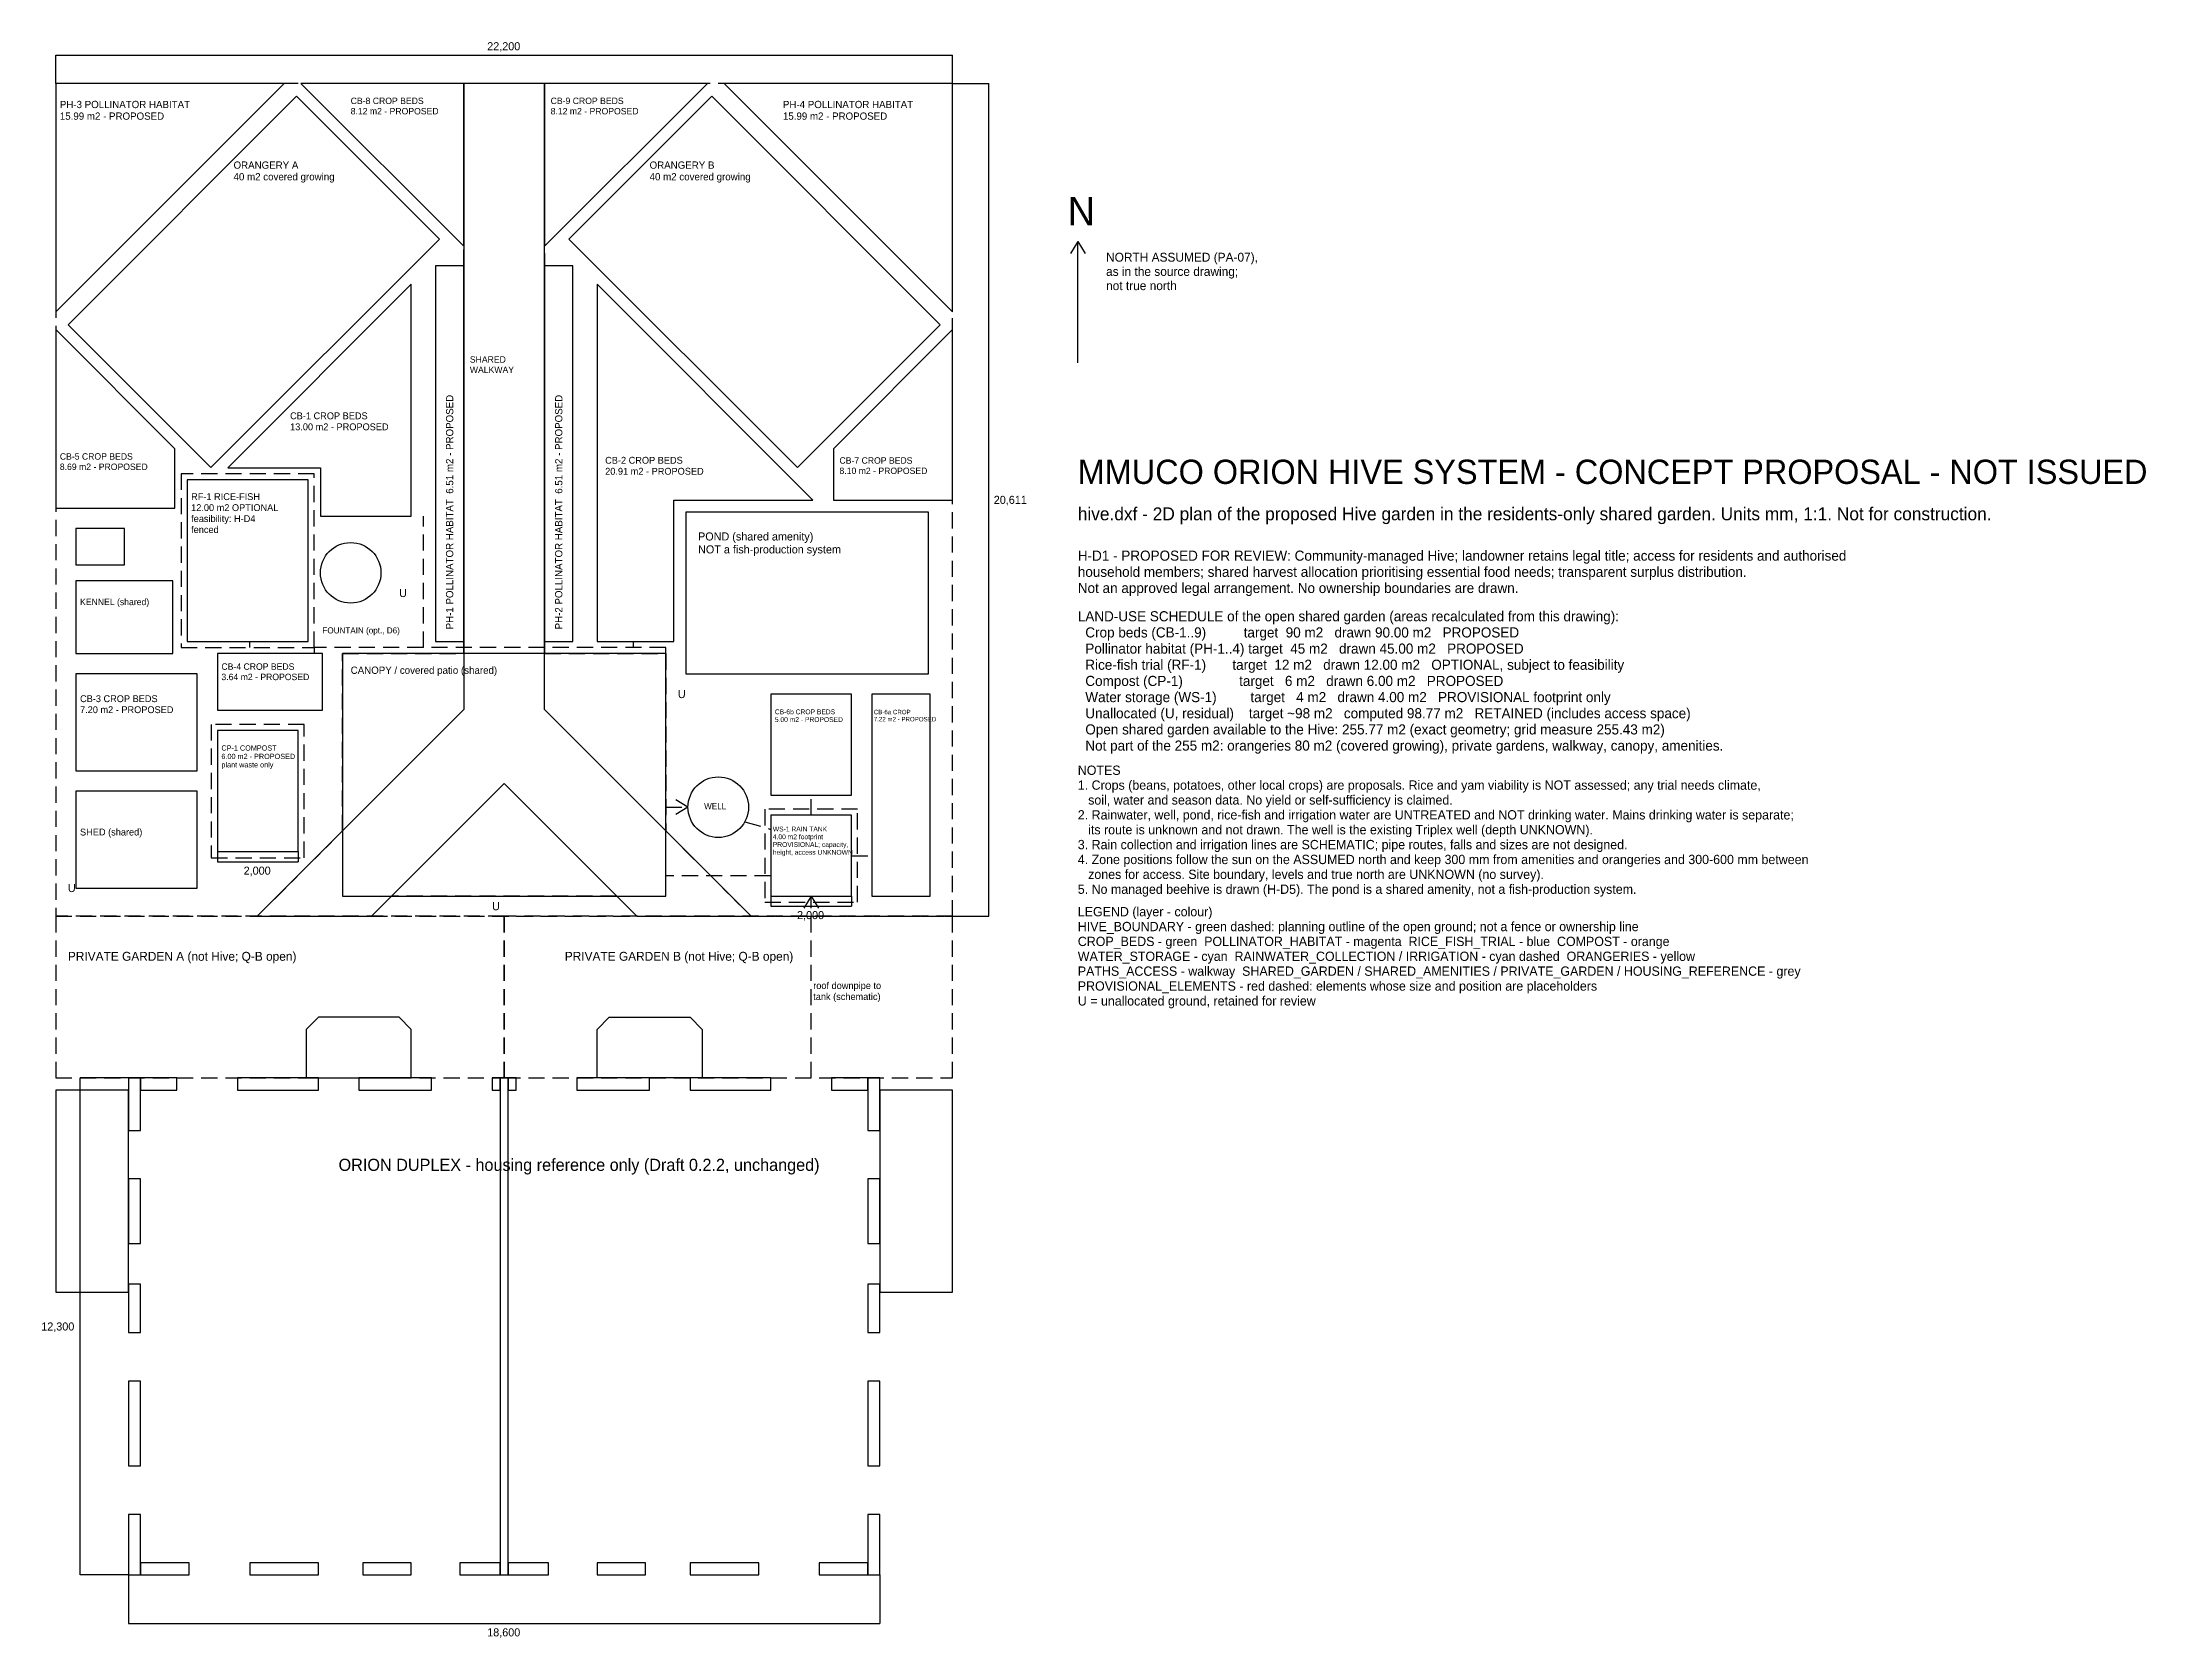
# Model space of a CAD drawing. Header units: millimetres. Extents: x -2140 to 49942, y -1557 to 37934.
import ezdxf

# ---------------------------------------------------------------- set-up
doc = ezdxf.new("R2010")
doc.units = ezdxf.units.MM
doc.linetypes.add('DASHED', pattern=[600, 400, -200])
for name, color, linetype in [('COMPOST', 30, 'CONTINUOUS'), ('CROP_BEDS', 3, 'CONTINUOUS'), ('DIMENSIONS', 7, 'CONTINUOUS'), ('HIVE_BOUNDARY', 3, 'DASHED'), ('HOUSING_REFERENCE', 8, 'CONTINUOUS'), ('IRRIGATION', 4, 'DASHED'), ('ORANGERIES', 2, 'CONTINUOUS'), ('PATHS_ACCESS', 9, 'CONTINUOUS'), ('POLLINATOR_HABITAT', 6, 'CONTINUOUS'), ('PRIVATE_GARDEN', 8, 'DASHED'), ('PROVISIONAL_ELEMENTS', 1, 'DASHED'), ('RAINWATER_COLLECTION', 4, 'DASHED'), ('RICE_FISH_TRIAL', 5, 'CONTINUOUS'), ('SHARED_AMENITIES', 8, 'CONTINUOUS'), ('SHARED_GARDEN', 8, 'DASHED'), ('TEXT_LABELS', 7, 'CONTINUOUS'), ('WATER_STORAGE', 4, 'CONTINUOUS')]:
    doc.layers.add(name, color=color, linetype=linetype)

msp = doc.modelspace()

# ---------------------------------------------------------------- linework, layer by layer
at = {"layer": 'COMPOST'}
msp.add_lwpolyline([(2200, 17900), (4200, 17900), (4200, 20900), (2200, 20900)], close=True, dxfattribs=at)
at = {"layer": 'CROP_BEDS'}
for points in [[(8300, 32880.264), (8300, 36910.811), (4269.453, 36910.811)], [(14330.547, 36910.811), (10300, 36910.811), (10300, 32880.264)], [(4750, 26200), (7000, 26200), (7000, 31939.736), (2460.264, 27400), (4750, 27400)], [(11600, 23100), (13500, 23100), (13500, 26600), (16939.736, 26600), (11600, 31939.736)], [(-1800, 26400), (1150, 26400), (1150, 27869.736), (-1800, 30819.736)], [(20400, 30819.736), (17450, 27869.736), (17450, 26600), (20400, 26600)], [(2200, 21400), (4800, 21400), (4800, 22800), (2200, 22800)], [(-1300, 19900), (1700, 19900), (1700, 22300), (-1300, 22300)], [(15900, 19300), (17900, 19300), (17900, 21800), (15900, 21800)], [(18400, 16800), (19843.952, 16800), (19843.952, 21800), (18400, 21800)]]:
    msp.add_lwpolyline(points, close=True, dxfattribs=at)
at = {"layer": 'DIMENSIONS'}
for p, q in [((-1800, 36910.811), (-1800, 37610.811)), ((-1800, 37610.811), (20400, 37610.811)), ((20400, 36910.811), (20400, 37610.811)), ((20400, 36910.811), (21300, 36910.811)), ((21300, 16300), (21300, 36910.811)), ((2200, 17900), (2200, 17650)), ((4200, 17900), (4200, 17650)), ((2200, 17650), (4200, 17650)), ((15900, 16800), (15900, 16550)), ((17900, 16800), (17900, 16550)), ((15900, 16550), (17900, 16550)), ((20400, 16300), (21300, 16300)), ((0, 12300), (-1200, 12300)), ((-1200, 0), (-1200, 12300)), ((0, 0), (-1200, 0)), ((0, 0), (0, -1200)), ((18600, 0), (18600, -1200)), ((0, -1200), (18600, -1200))]:
    msp.add_line(p, q, dxfattribs=at)
at = {"layer": 'HIVE_BOUNDARY'}
for points in [[(-1800, 16300), (3185.786, 16300), (5300, 18414.214), (5300, 22800), (8300, 22800), (8300, 36910.811), (-1800, 36910.811)], [(20400, 36910.811), (10300, 36910.811), (10300, 22800), (13300, 22800), (13300, 18414.214), (15414.214, 16300), (20400, 16300)], [(6014.214, 16300), (12585.786, 16300), (12085.786, 16800), (6514.214, 16800)]]:
    msp.add_lwpolyline(points, close=True, dxfattribs=at)
at = {"layer": 'HOUSING_REFERENCE'}
for points in [[(4400, 12300), (7000, 12300), (7000, 13500), (6700, 13800), (4700, 13800), (4400, 13500)], [(14200, 12300), (11600, 12300), (11600, 13500), (11900, 13800), (13900, 13800), (14200, 13500)], [(-1800, 7000), (0, 7000), (0, 12000), (-1800, 12000)], [(0, 11000), (300, 11000), (300, 12300), (0, 12300)], [(300, 12000), (1200, 12000), (1200, 12300), (300, 12300)], [(2700, 12000), (4700, 12000), (4700, 12300), (2700, 12300)], [(5700, 12000), (7500, 12000), (7500, 12300), (5700, 12300)], [(9000, 12000), (9200, 12000), (9200, 12300), (9000, 12300)], [(9200, 0), (9400, 0), (9400, 12300), (9200, 12300)], [(9400, 12000), (9600, 12000), (9600, 12300), (9400, 12300)], [(11100, 12000), (12900, 12000), (12900, 12300), (11100, 12300)], [(13900, 12000), (15900, 12000), (15900, 12300), (13900, 12300)], [(17400, 12000), (18300, 12000), (18300, 12300), (17400, 12300)], [(18300, 11000), (18600, 11000), (18600, 12300), (18300, 12300)], [(18600, 7000), (20400, 7000), (20400, 12000), (18600, 12000)], [(0, 8200), (300, 8200), (300, 9800), (0, 9800)], [(18300, 8200), (18600, 8200), (18600, 9800), (18300, 9800)], [(0, 6000), (300, 6000), (300, 7200), (0, 7200)], [(18300, 6000), (18600, 6000), (18600, 7200), (18300, 7200)], [(0, 2700), (300, 2700), (300, 4800), (0, 4800)], [(18300, 2700), (18600, 2700), (18600, 4800), (18300, 4800)], [(0, 0), (300, 0), (300, 1500), (0, 1500)], [(18300, 0), (18600, 0), (18600, 1500), (18300, 1500)], [(300, 0), (1500, 0), (1500, 300), (300, 300)], [(3000, 0), (4700, 0), (4700, 300), (3000, 300)], [(5800, 0), (7000, 0), (7000, 300), (5800, 300)], [(8200, 0), (9200, 0), (9200, 300), (8200, 300)], [(9400, 0), (10400, 0), (10400, 300), (9400, 300)], [(11600, 0), (12800, 0), (12800, 300), (11600, 300)], [(13900, 0), (15600, 0), (15600, 300), (13900, 300)], [(17100, 0), (18300, 0), (18300, 300), (17100, 300)]]:
    msp.add_lwpolyline(points, close=True, dxfattribs=at)
at = {"layer": 'IRRIGATION'}
for p, q in [((7300, 22950), (7300, 26200)), ((3000, 22950), (3000, 23100)), ((13300, 22950), (4600, 22950)), ((4600, 22950), (4600, 22800)), ((12500, 22950), (12500, 23100)), ((13300, 17300), (13300, 22950)), ((16900, 18800), (16900, 19300)), ((17900, 17800), (18400, 17800)), ((15900, 17300), (13300, 17300))]:
    msp.add_line(p, q, dxfattribs=at)
at = {"layer": 'ORANGERIES'}
for points in [[(4160.66, 36596.194), (-1496.194, 30939.34), (2039.34, 27403.806), (7696.194, 33060.66)], [(20096.194, 30939.34), (14439.34, 36596.194), (10903.806, 33060.66), (16560.66, 27403.806)]]:
    msp.add_lwpolyline(points, close=True, dxfattribs=at)
at = {"layer": 'PATHS_ACCESS'}
msp.add_lwpolyline([(3185.786, 16300), (6014.214, 16300), (9300, 19585.786), (12585.786, 16300), (15414.214, 16300), (10300, 21414.214), (10300, 36910.811), (8300, 36910.811), (8300, 21414.214)], close=True, dxfattribs=at)
at = {"layer": 'POLLINATOR_HABITAT'}
for points in [[(-1800, 36910.811), (-1800, 31255.725), (3855.086, 36910.811)], [(14744.914, 36910.811), (20400, 31255.725), (20400, 36910.811)], [(7600, 23100), (8300, 23100), (8300, 32400), (7600, 32400)], [(11000, 32400), (10300, 32400), (10300, 23100), (11000, 23100)]]:
    msp.add_lwpolyline(points, close=True, dxfattribs=at)
at = {"layer": 'PRIVATE_GARDEN'}
for points in [[(-1800, 12300), (9300, 12300), (9300, 16300), (-1800, 16300)], [(9300, 12300), (20400, 12300), (20400, 16300), (9300, 16300)]]:
    msp.add_lwpolyline(points, close=True, dxfattribs=at)
at = {"layer": 'PROVISIONAL_ELEMENTS'}
for points in [[(1300, 22950), (4600, 22950), (4600, 27250), (1300, 27250)], [(2050, 17750), (4350, 17750), (4350, 21050), (2050, 21050)], [(15750, 16650), (18050, 16650), (18050, 18950), (15750, 18950)]]:
    msp.add_lwpolyline(points, close=True, dxfattribs=at)
at = {"layer": 'RAINWATER_COLLECTION'}
for p, q in [((13300, 19000), (13850, 19000)), ((13850, 19000), (13550.089, 19180.425)), ((13850, 19000), (13550.089, 18819.575)), ((15258.187, 18640.431), (15900, 18450)), ((16900, 16800), (16719.575, 16500.089)), ((16900, 12300), (16900, 16800)), ((16900, 16800), (17080.425, 16500.089))]:
    msp.add_line(p, q, dxfattribs=at)
at = {"layer": 'RICE_FISH_TRIAL'}
msp.add_lwpolyline([(1450, 23100), (4450, 23100), (4450, 27100), (1450, 27100)], close=True, dxfattribs=at)
at = {"layer": 'SHARED_AMENITIES'}
for points in [[(13800, 22300), (19800, 22300), (19800, 26300), (13800, 26300)], [(-1300, 25000), (-100, 25000), (-100, 25900), (-1300, 25900)], [(-1300, 22800), (1100, 22800), (1100, 24600), (-1300, 24600)], [(5300, 16800), (13300, 16800), (13300, 22800), (5300, 22800)], [(-1300, 17000), (1700, 17000), (1700, 19400), (-1300, 19400)]]:
    msp.add_lwpolyline(points, close=True, dxfattribs=at)
msp.add_circle((5500, 24800), 750, dxfattribs=at)
at = {"layer": 'SHARED_GARDEN'}
msp.add_lwpolyline([(-1800, 16300), (20400, 16300), (20400, 36910.811), (-1800, 36910.811)], close=True, dxfattribs=at)
at = {"layer": 'TEXT_LABELS'}
for p, q in [((23500, 33000), (23319.575, 32700.089)), ((23500, 30000), (23500, 33000)), ((23500, 33000), (23680.425, 32700.089))]:
    msp.add_line(p, q, dxfattribs=at)
at = {"layer": 'WATER_STORAGE'}
msp.add_lwpolyline([(15900, 16800), (17900, 16800), (17900, 18800), (15900, 18800)], close=True, dxfattribs=at)
msp.add_circle((14600, 19000), 750, dxfattribs=at)

# ---------------------------------------------------------------- texts
at = {"layer": 'DIMENSIONS'}
for s, p in [('22,200', (8880, 37730.811)), ('20,611', (21420, 26505.406)), ('2,000', (2850, 17330)), ('2,000', (16550, 16230)), ('12,300', (-2160, 6050)), ('18,600', (8880, -1520))]:
    msp.add_text(s, height=200, dxfattribs=at).set_placement(p)
at = {"layer": 'RAINWATER_COLLECTION'}
for s, p in [('roof downpipe to', (16950, 14500)), ('tank (schematic)', (16950, 14228))]:
    msp.add_text(s, height=170, dxfattribs=at).set_placement(p)
at = {"layer": 'TEXT_LABELS'}
for s, height, p in [('PH-3 POLLINATOR HABITAT', 180, (-1700, 36300)), ('CB-8 CROP BEDS', 160, (5500, 36400)), ('CB-9 CROP BEDS', 160, (10450, 36400)), ('PH-4 POLLINATOR HABITAT', 180, (16200, 36300)), ('15.99 m2 - PROPOSED', 180, (-1700, 36012)), ('8.12 m2 - PROPOSED', 160, (5500, 36144)), ('8.12 m2 - PROPOSED', 160, (10450, 36144)), ('15.99 m2 - PROPOSED', 180, (16200, 36012)), ('ORANGERY A', 180, (2600, 34800)), ('ORANGERY B', 180, (12900, 34800)), ('40 m2 covered growing', 180, (2600, 34512)), ('40 m2 covered growing', 180, (12900, 34512)), ('N', 700, (23250, 33400)), ('as in the source drawing;', 220, (24200, 32148)), ('NORTH ASSUMED (PA-07),', 220, (24200, 32500)), ('not true north', 220, (24200, 31796)), ('WALKWAY', 160, (8450, 29744)), ('SHARED', 160, (8450, 30000)), ('CB-1 CROP BEDS', 170, (4000, 28600)), ('13.00 m2 - PROPOSED', 170, (4000, 28328)), ('CB-5 CROP BEDS', 160, (-1700, 27600)), ('CB-2 CROP BEDS', 170, (11800, 27500)), ('CB-7 CROP BEDS', 160, (17600, 27500)), ('MMUCO ORION HIVE SYSTEM - CONCEPT PROPOSAL - NOT ISSUED', 600, (23500, 27000)), ('8.69 m2 - PROPOSED', 160, (-1700, 27344)), ('20.91 m2 - PROPOSED', 170, (11800, 27228)), ('8.10 m2 - PROPOSED', 160, (17600, 27244)), ('RF-1 RICE-FISH', 170, (1550, 26600)), ('feasibility: H-D4', 170, (1550, 26056)), ('12.00 m2 OPTIONAL', 170, (1550, 26328)), ('hive.dxf - 2D plan of the proposed Hive garden in the residents-only shared garden. Units mm, 1:1. Not for construction.', 320, (23500, 26100)), ('fenced', 170, (1550, 25784)), ('POND (shared amenity)', 200, (14100, 25600)), ('NOT a fish-production system', 200, (14100, 25280)), ('H-D1 - PROPOSED FOR REVIEW: Community-managed Hive; landowner retains legal title; access for residents and authorised', 250, (23500, 25100)), ('household members; shared harvest allocation prioritising essential food needs; transparent surplus distribution.', 250, (23500, 24700)), ('Not an approved legal arrangement. No ownership boundaries are drawn.', 250, (23500, 24300)), ('KENNEL (shared)', 160, (-1200, 24000)), ('U', 200, (6700, 24200)), ('FOUNTAIN (opt., D6)', 150, (4800, 23300)), ('LAND-USE SCHEDULE of the open shared garden (areas recalculated from this drawing):', 250, (23500, 23600)), ('  Crop beds (CB-1..9)          target  90 m2   drawn 90.00 m2   PROPOSED', 250, (23500, 23200)), ('  Pollinator habitat (PH-1..4) target  45 m2   drawn 45.00 m2   PROPOSED', 250, (23500, 22800)), ('CB-4 CROP BEDS', 160, (2300, 22400)), ('CANOPY / covered patio (shared)', 180, (5500, 22300)), ('  Rice-fish trial (RF-1)       target  12 m2   drawn 12.00 m2   OPTIONAL, subject to feasibility', 250, (23500, 22400)), ('3.64 m2 - PROPOSED', 160, (2300, 22144)), ('U', 200, (13600, 21700)), ('  Compost (CP-1)               target   6 m2   drawn 6.00 m2   PROPOSED', 250, (23500, 22000)), ('CB-3 CROP BEDS', 170, (-1200, 21600)), ('7.20 m2 - PROPOSED', 170, (-1200, 21328)), ('CB-6b CROP BEDS', 120, (16000, 21300)), ('CB-6a CROP', 110, (18450, 21300)), ('  Water storage (WS-1)         target   4 m2   drawn 4.00 m2   PROVISIONAL footprint only', 250, (23500, 21600)), ('  Unallocated (U, residual)    target ~98 m2   computed 98.77 m2   RETAINED (includes access space)', 250, (23500, 21200)), ('5.00 m2 - PROPOSED', 120, (16000, 21108)), ('7.22 m2 - PROPOSED', 110, (18450, 21124)), ('  Open shared garden available to the Hive: 255.77 m2 (exact geometry; grid measure 255.43 m2)', 250, (23500, 20800)), ('CP-1 COMPOST', 130, (2300, 20400)), ('6.00 m2 - PROPOSED', 130, (2300, 20192)), ('  Not part of the 255 m2: orangeries 80 m2 (covered growing), private gardens, walkway, canopy, amenities.', 250, (23500, 20400)), ('plant waste only', 130, (2300, 19984)), ('NOTES', 230, (23500, 19800)), ('1. Crops (beans, potatoes, other local crops) are proposals. Rice and yam viability is NOT assessed; any trial needs climate,', 230, (23500, 19432)), ('   soil, water and season data. No yield or self-sufficiency is claimed.', 230, (23500, 19064)), ('WELL', 150, (14250, 18950)), ('2. Rainwater, well, pond, rice-fish and irrigation water are UNTREATED and NOT drinking water. Mains drinking water is separate;', 230, (23500, 18696)), ('SHED (shared)', 170, (-1200, 18300)), ('WS-1 RAIN TANK', 120, (15950, 18400)), ('4.00 m2 footprint', 120, (15950, 18208)), ('   its route is unknown and not drawn. The well is the existing Triplex well (depth UNKNOWN).', 230, (23500, 18328)), ('height, access UNKNOWN', 120, (15950, 17824)), ('PROVISIONAL; capacity,', 120, (15950, 18016)), ('4. Zone positions follow the sun on the ASSUMED north and keep 300 mm from amenities and orangeries and 300-600 mm between', 230, (23500, 17592)), ('3. Rain collection and irrigation lines are SCHEMATIC; pipe routes, falls and sizes are not designed.', 230, (23500, 17960)), ('   zones for access. Site boundary, levels and true north are UNKNOWN (no survey).', 230, (23500, 17224)), ('U', 200, (-1500, 16900)), ('5. No managed beehive is drawn (H-D5). The pond is a shared amenity, not a fish-production system.', 230, (23500, 16856)), ('U', 200, (9000, 16450)), ('LEGEND (layer - colour)', 230, (23500, 16300)), ('HIVE_BOUNDARY - green dashed: planning outline of the open ground; not a fence or ownership line', 230, (23500, 15932)), ('CROP_BEDS - green  POLLINATOR_HABITAT - magenta  RICE_FISH_TRIAL - blue  COMPOST - orange', 230, (23500, 15564)), ('PRIVATE GARDEN A (not Hive; Q-B open)', 220, (-1500, 15200)), ('PRIVATE GARDEN B (not Hive; Q-B open)', 220, (10800, 15200)), ('WATER_STORAGE - cyan  RAINWATER_COLLECTION / IRRIGATION - cyan dashed  ORANGERIES - yellow', 230, (23500, 15196)), ('PATHS_ACCESS - walkway  SHARED_GARDEN / SHARED_AMENITIES / PRIVATE_GARDEN / HOUSING_REFERENCE - grey', 230, (23500, 14828)), ('PROVISIONAL_ELEMENTS - red dashed: elements whose size and position are placeholders', 230, (23500, 14460)), ('U = unallocated ground, retained for review', 230, (23500, 14092)), ('ORION DUPLEX - housing reference only (Draft 0.2.2, unchanged)', 300, (5200, 10000))]:
    msp.add_text(s, height=height, dxfattribs=at).set_placement(p)
for s, p in [('PH-1 POLLINATOR HABITAT  6.51 m2 - PROPOSED', (8040, 23400)), ('PH-2 POLLINATOR HABITAT  6.51 m2 - PROPOSED', (10740, 23400))]:
    msp.add_text(s, height=180, rotation=90, dxfattribs=at).set_placement(p)

doc.saveas('drawing.dxf')
